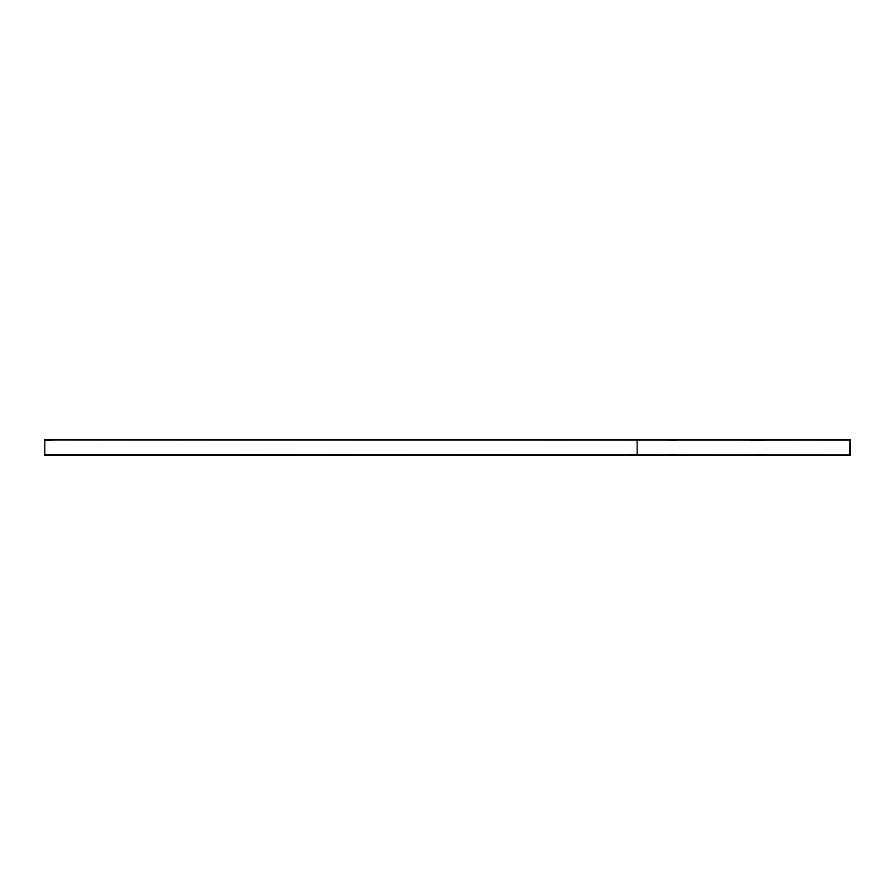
<?xml version="1.0" encoding="UTF-8"?>
<svg xmlns="http://www.w3.org/2000/svg" width="895" height="895" viewBox="0 0 895 895"><rect width="100%" height="100%" fill="white"/><g stroke="black" fill="none" stroke-linecap="round" stroke-linejoin="round"><path stroke-width="1.34" d="M637.139 439.837L637.251 455.163L630.147 455.096M850.138 455.275L850.25 439.725L850.138 455.275L44.75 455.163L44.75 439.725L850.25 439.725M850.138 439.837L44.75 439.725L51.731 439.904M676.083 439.769L669.706 439.781L676.061 439.792M750.782 439.792L764.699 439.781L758.345 439.769M44.75 455.163L850.25 455.163M676.083 455.208L669.706 455.219L676.061 455.231M764.699 455.219L758.333 455.231L764.699 455.219"/></g></svg>
